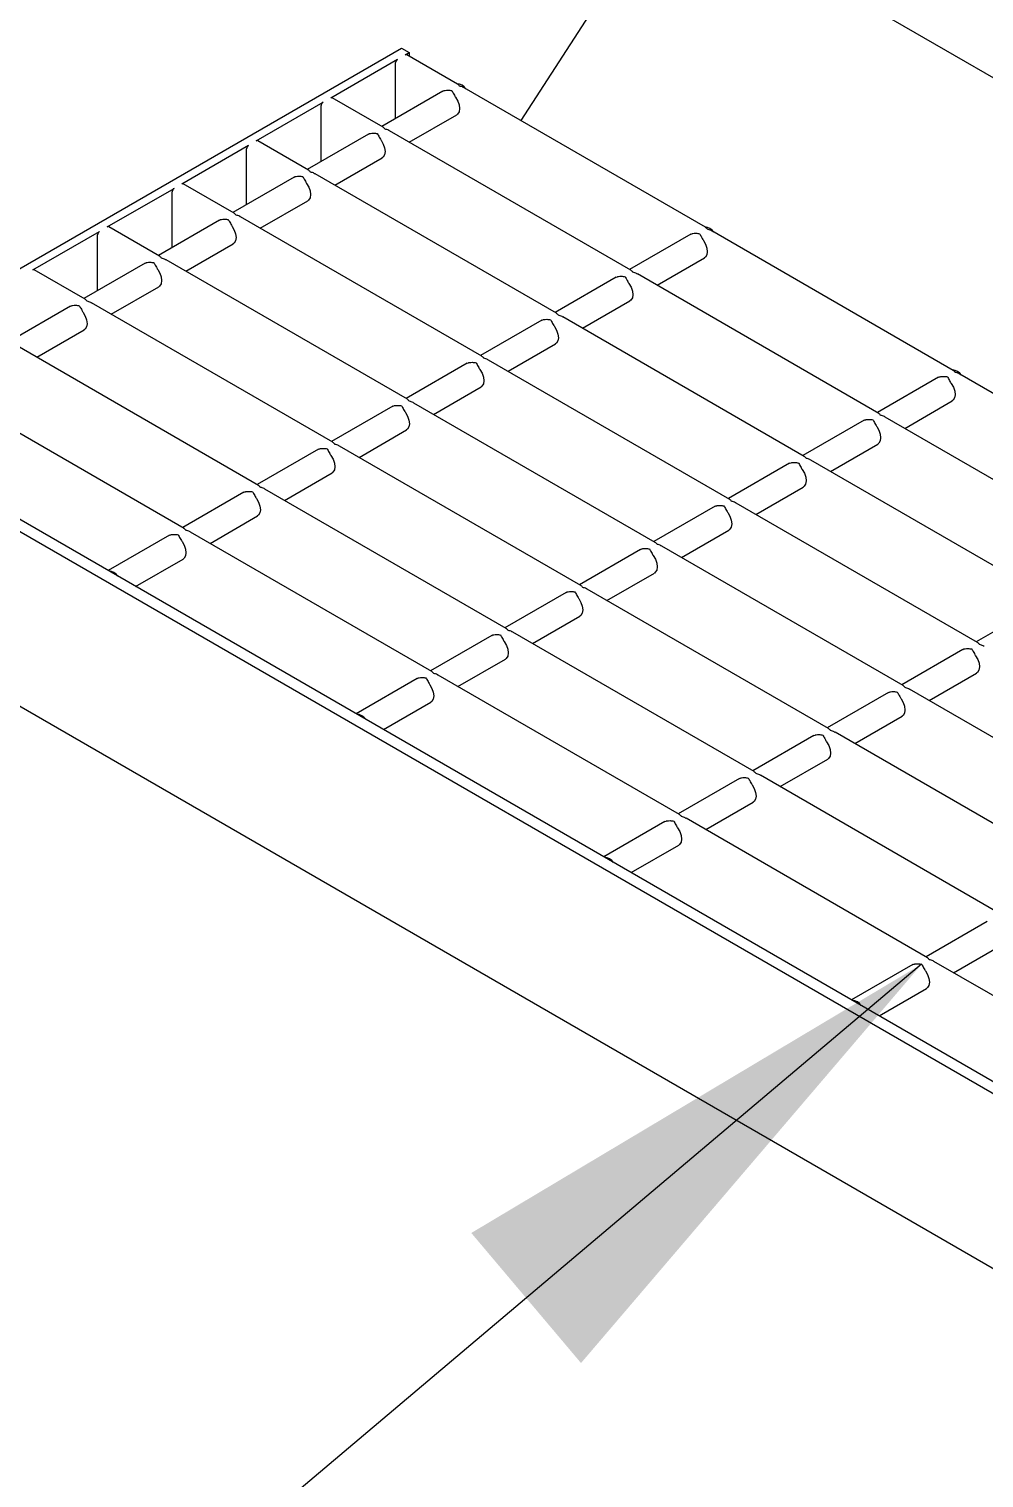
# Model space of a CAD drawing. Header units: millimetres. Extents: x 1293 to 41893, y 1011 to 26911.
# Drawn here: x 4982.8 to 5167.4, y 18462.7 to 18742.6 of the extents above; entities that cross this region are included whole.
import ezdxf

# ---------------------------------------------------------------- set-up
doc = ezdxf.new("R2010")
doc.units = ezdxf.units.MM
doc.header["$LTSCALE"] = 50
doc.layers.add('CAPA_1', color=7, linetype='Continuous')
doc.dimstyles.new('SLDDIMSTYLE3', dxfattribs={"dimtxt": 0.18, "dimasz": 100, "dimexe": 0, "dimexo": 0.0625, "dimgap": 0, "dimtad": 0, "dimtih": 1, "dimtoh": 1, "dimdec": 0, "dimrnd": 1e-09, "dimzin": 0, "dimdsep": 46, "dimtxsty": 'Standard', "dimsah": 1, "dimcen": 0.09, "dimadec": 0, "dimazin": 0, "dimtfac": 100, "dimtdec": 0, "dimtofl": 0, "dimtmove": 0, "dimatfit": 3, "dimfxl": 1, "dimfrac": 2, "dimtolj": 1, "dimtzin": 0, "dimarcsym": 0})

msp = doc.modelspace()

# ---------------------------------------------------------------- linework, layer by layer
at = {"color": 7, "linetype": 'Continuous', "lineweight": 25}
for p, q in [((5272.2054023, 18673.6667875), (5032.533466, 18812.0264512)), ((5106.554454, 18769.2950444), (5077.8507035, 18724.9118992)), ((4922.6993556, 18662.6623379), (5054.783956, 18738.9131547)), ((5041.1379737, 18729.3047116), (5054.0379584, 18736.7517142)), ((5054.783956, 18738.9131547), (5056.2830224, 18738.0477621)), ((5055.5346677, 18737.6157461), (5056.2830224, 18738.0477621)), ((5065.6471487, 18731.9568615), (5055.7992296, 18737.6419441)), ((5056.2830224, 18738.0477621), (5056.2830224, 18737.3626565)), ((5053.663781, 18725.3338909), (5053.663781, 18736.1036201)), ((5113.541848, 18704.3078401), (5066.8956692, 18731.2361059)), ((5026.7412796, 18720.993677), (5039.6412643, 18728.4406796)), ((5051.2504546, 18723.6458269), (5041.4025355, 18729.3309096)), ((5062.8179374, 18730.6184729), (5050.9950531, 18723.793267)), ((5062.8179374, 18730.6184729), (5063.0182145, 18730.7034206)), ((5039.267087, 18717.0228563), (5039.267087, 18727.7925855)), ((5056.2871498, 18720.7382046), (5065.4635557, 18726.035631)), ((5099.1451539, 18695.9968055), (5052.4989751, 18722.9250713)), ((5012.3445855, 18712.6826424), (5025.2445702, 18720.1296451)), ((5036.8537605, 18715.3347923), (5027.0058414, 18721.019875)), ((5048.4212433, 18722.3074383), (5036.598359, 18715.4822325)), ((5048.4212433, 18722.3074383), (5048.6215204, 18722.392386)), ((5024.8703929, 18708.7118217), (5024.8703929, 18719.4815509)), ((5041.8904557, 18712.42717), (5051.0668616, 18717.7245964)), ((5084.7484599, 18687.6857709), (5038.1022811, 18714.6140367)), ((4997.9478915, 18704.3716078), (5010.8478762, 18711.8186105)), ((5022.4570665, 18707.0237577), (5012.6091474, 18712.7088404)), ((5034.0245492, 18713.9964037), (5022.2016649, 18707.1711979)), ((5034.0245492, 18713.9964037), (5034.2248264, 18714.0813514)), ((5010.4736988, 18700.4007872), (5010.4736988, 18711.1705163)), ((5027.4937617, 18704.1161355), (5036.6701675, 18709.4135618)), ((5070.3517658, 18679.3747363), (5023.705587, 18706.3030022)), ((4983.5511974, 18696.0605732), (4996.4511821, 18703.5075759)), ((5008.0603724, 18698.7127231), (4998.2124533, 18704.3978058)), ((5019.6278552, 18705.6853691), (5007.8049709, 18698.8601633)), ((5019.6278552, 18705.6853691), (5019.8281323, 18705.7703168)), ((5110.7126367, 18702.9694515), (5110.9129138, 18703.0543992)), ((5161.4365473, 18676.6588187), (5114.7903685, 18703.5870845)), ((4996.0770048, 18692.0897526), (4996.0770048, 18702.8594817)), ((5013.0970676, 18695.8051009), (5022.2734735, 18701.1025272)), ((5110.7126367, 18702.9694515), (5098.8897524, 18696.1442457)), ((5005.2311611, 18697.3743345), (5005.4314382, 18697.4592823)), ((5055.9550717, 18671.0637018), (5009.3088929, 18697.9919676)), ((5104.1818491, 18693.0891832), (5113.358255, 18698.3866096)), ((4993.6636783, 18690.4016886), (4983.8157592, 18696.0867713)), ((5005.2311611, 18697.3743345), (4993.4082768, 18690.5491287)), ((5096.3159426, 18694.6584169), (5084.4930583, 18687.8332111)), ((5096.3159426, 18694.6584169), (5096.5162197, 18694.7433646)), ((5147.0398532, 18668.3477841), (5100.3936744, 18695.2760499)), ((4998.7003736, 18687.4940663), (5007.8767794, 18692.7914927)), ((4990.834467, 18689.0633), (4979.0115827, 18682.2380942)), ((4990.834467, 18689.0633), (4991.0347442, 18689.1482477)), ((5041.5583777, 18662.7526672), (4994.9121989, 18689.680933)), ((5089.7851551, 18684.7781487), (5098.9615609, 18690.075575)), ((5081.9192485, 18686.3473823), (5070.0963643, 18679.5221765)), ((5081.9192485, 18686.3473823), (5082.1195257, 18686.43233)), ((5132.6431592, 18660.0367495), (5085.9969804, 18686.9650154)), ((4984.3036795, 18679.1830317), (4993.4800853, 18684.4804581)), ((5027.1616836, 18654.4416326), (4980.5155048, 18681.3698984)), ((5075.388461, 18676.4671141), (5084.5648668, 18681.7645404)), ((5067.5225545, 18678.0363477), (5055.6996702, 18671.2111419)), ((5067.5225545, 18678.0363477), (5067.7228316, 18678.1212954)), ((5118.2464651, 18651.7257149), (5071.6002863, 18678.6539808)), ((5158.607336, 18675.3204301), (5146.7844517, 18668.4952243)), ((5158.607336, 18675.3204301), (5158.8076131, 18675.4053778)), ((5209.3312466, 18649.0097973), (5162.6850678, 18675.9380631)), ((5012.7649895, 18646.130598), (4966.1188107, 18673.0588638)), ((5060.9917669, 18668.1560795), (5070.1681728, 18673.4535058)), ((5289.680113, 18467.3098247), (4938.4902285, 18670.0474296)), ((5290.7815802, 18469.0129673), (4940.625677, 18671.1536675)), ((5053.1258604, 18669.7253132), (5041.3029761, 18662.9001073)), ((5053.1258604, 18669.7253132), (5053.3261375, 18669.8102609)), ((5103.849771, 18643.4146804), (5057.2035923, 18670.3429462)), ((5152.0765484, 18665.4401618), (5161.2529543, 18670.7375882)), ((5144.2106419, 18667.0093955), (5132.3877576, 18660.1841897)), ((5144.2106419, 18667.0093955), (5144.4109191, 18667.0943432)), ((5194.9345525, 18640.6987627), (5148.2883738, 18667.6270285)), ((5046.5950729, 18659.8450449), (5055.7714787, 18665.1424713)), ((5038.7291663, 18661.4142786), (5026.9062821, 18654.5890728)), ((5038.7291663, 18661.4142786), (5038.9294435, 18661.4992263)), ((5089.453077, 18635.1036458), (5042.8068982, 18662.0319116)), ((5137.6798544, 18657.1291273), (5146.8562602, 18662.4265536)), ((5129.8139478, 18658.6983609), (5117.9910636, 18651.8731551)), ((5129.8139478, 18658.6983609), (5130.014225, 18658.7833086)), ((5180.5378585, 18632.3877281), (5133.8916797, 18659.315994)), ((5032.1983788, 18651.5340103), (5041.3747847, 18656.8314367)), ((5024.3324723, 18653.103244), (5012.509588, 18646.2780382)), ((5024.3324723, 18653.103244), (5024.5327494, 18653.1881917)), ((5075.0563829, 18626.7926112), (5028.4102041, 18653.720877)), ((5123.2831603, 18648.8180927), (5132.4595662, 18654.115519)), ((5115.4172538, 18650.3873264), (5103.5943695, 18643.5621205)), ((5115.4172538, 18650.3873264), (5115.6175309, 18650.4722741)), ((5166.1411644, 18624.0766936), (5119.4949856, 18651.0049594)), ((5017.8016847, 18643.2229758), (5026.9780906, 18648.5204021)), ((5273.7706089, 18442.7097701), (4924.198422, 18644.5134981)), ((5009.9357782, 18644.7922094), (4998.1128939, 18637.9670036)), ((5009.9357782, 18644.7922094), (5010.1360554, 18644.8771571)), ((5060.6596888, 18618.4815766), (5014.0135101, 18645.4098425)), ((5108.8864662, 18640.5070581), (5118.0628721, 18645.8044845)), ((5101.0205597, 18642.0762918), (5089.1976754, 18635.251086)), ((5101.0205597, 18642.0762918), (5101.2208369, 18642.1612395)), ((5151.7444703, 18615.765659), (5105.0982916, 18642.6939248)), ((5003.4049907, 18634.9119412), (5012.5813965, 18640.2093675)), ((5094.4897722, 18632.1960235), (5103.666178, 18637.4934499)), ((5086.6238657, 18633.7652572), (5074.8009814, 18626.9400514)), ((5086.6238657, 18633.7652572), (5086.8241428, 18633.8502049)), ((5137.3477763, 18607.4546244), (5090.7015975, 18634.3828902)), ((5177.7086472, 18631.0493395), (5165.8857629, 18624.2241337)), ((5080.0930781, 18623.884989), (5089.269484, 18629.1824153)), ((5072.2271716, 18625.4542226), (5060.4042873, 18618.6290168)), ((5072.2271716, 18625.4542226), (5072.4274487, 18625.5391703)), ((5122.9510822, 18599.1435898), (5076.3049034, 18626.0718556)), ((5163.3119531, 18622.738305), (5151.4890688, 18615.9130991)), ((5163.3119531, 18622.738305), (5163.5122302, 18622.8232527)), ((5065.696384, 18615.5739544), (5074.8727899, 18620.8713807)), ((5057.8304775, 18617.143188), (5046.0075932, 18610.3179822)), ((5057.8304775, 18617.143188), (5058.0307547, 18617.2281357)), ((5108.5543882, 18590.8325552), (5061.9082094, 18617.7608211)), ((5156.7811656, 18612.8580367), (5165.9575714, 18618.1554631)), ((5148.915259, 18614.4272704), (5137.0923747, 18607.6020646)), ((5148.915259, 18614.4272704), (5149.1155362, 18614.5122181)), ((5199.6391697, 18588.1166376), (5152.9929909, 18615.0449034)), ((5051.29969, 18607.2629198), (5060.4760958, 18612.5603461)), ((5142.3844715, 18604.5470021), (5151.5608773, 18609.8444285)), ((5134.518565, 18606.1162358), (5122.6956807, 18599.29103)), ((5134.518565, 18606.1162358), (5134.7188421, 18606.2011835)), ((5185.2424756, 18579.805603), (5138.5962968, 18606.7338688)), ((5127.9877774, 18596.2359676), (5137.1641833, 18601.5333939)), ((5120.1218709, 18597.8052012), (5108.2989866, 18590.9799954)), ((5120.1218709, 18597.8052012), (5120.322148, 18597.8901489)), ((5170.8457815, 18571.4945684), (5124.1996027, 18598.4228343)), ((5113.5910834, 18587.924933), (5122.7674892, 18593.2223593)), ((5105.7251768, 18589.4941667), (5093.9022926, 18582.6689608)), ((5105.7251768, 18589.4941667), (5105.925454, 18589.5791144)), ((5156.4490875, 18563.1835339), (5109.8029087, 18590.1117997)), ((5099.1943893, 18579.6138984), (5108.3707951, 18584.9113248)), ((5168.0165702, 18570.1561798), (5156.1936859, 18563.330974)), ((5161.4857827, 18560.2759116), (5170.6621885, 18565.5733379)), ((5153.6198761, 18561.8451453), (5141.7969919, 18555.0199394)), ((5153.6198761, 18561.8451453), (5153.8201533, 18561.930093)), ((5204.3437868, 18535.5345125), (5157.697608, 18562.4627783)), ((5147.0890886, 18551.964877), (5156.2654945, 18557.2623034))]:
    msp.add_line(p, q, dxfattribs=at)
at = {"color": 7, "linetype": 'Continuous', "lineweight": 25, "flags": 128}
for points in [[(5065.2632785, 18729.4073727), (5065.6688006, 18728.6914637), (5065.9265332, 18727.9403097), (5066.011549, 18727.2265604), (5065.9156255, 18726.6192479), (5065.6480402, 18726.1771098), (5065.4635557, 18726.035631)], [(5050.8665845, 18721.0963381), (5051.2721066, 18720.3804291), (5051.5298391, 18719.6292751), (5051.6148549, 18718.9155258), (5051.5189314, 18718.3082133), (5051.2513461, 18717.8660753), (5051.0668616, 18717.7245964)], [(5036.4698904, 18712.7853035), (5036.8754125, 18712.0693945), (5037.1331451, 18711.3182405), (5037.2181608, 18710.6044912), (5037.1222373, 18709.9971787), (5036.854652, 18709.5550407), (5036.6701675, 18709.4135618)], [(5022.0731963, 18704.474269), (5022.4787184, 18703.7583599), (5022.736451, 18703.0072059), (5022.8214668, 18702.2934566), (5022.7255433, 18701.6861441), (5022.457958, 18701.2440061), (5022.2734735, 18701.1025272)], [(5113.1579778, 18701.7583513), (5113.5634999, 18701.0424423), (5113.8212325, 18700.2912883), (5113.9062483, 18699.577539), (5113.8103248, 18698.9702265), (5113.5427395, 18698.5280885), (5113.358255, 18698.3866096)], [(5007.6765023, 18696.1632344), (5008.0820244, 18695.4473254), (5008.3397569, 18694.6961713), (5008.4247727, 18693.9824221), (5008.3288492, 18693.3751096), (5008.0612639, 18692.9329715), (5007.8767794, 18692.7914927)], [(5098.7612838, 18693.4473167), (5099.1668059, 18692.7314077), (5099.4245384, 18691.9802537), (5099.5095542, 18691.2665044), (5099.4136307, 18690.6591919), (5099.1460454, 18690.2170539), (5098.9615609, 18690.075575)], [(4993.2798082, 18687.8521998), (4993.6853303, 18687.1362908), (4993.9430629, 18686.3851368), (4994.0280786, 18685.6713875), (4993.9321551, 18685.064075), (4993.6645698, 18684.621937), (4993.4800853, 18684.4804581)], [(5084.3645897, 18685.1362821), (5084.7701118, 18684.4203731), (5085.0278444, 18683.6692191), (5085.1128602, 18682.9554698), (5085.0169366, 18682.3481573), (5084.7493513, 18681.9060193), (5084.5648668, 18681.7645404)], [(5069.9678956, 18676.8252476), (5070.3734177, 18676.1093385), (5070.6311503, 18675.3581845), (5070.7161661, 18674.6444353), (5070.6202426, 18674.0371227), (5070.3526573, 18673.5949847), (5070.1681728, 18673.4535058)], [(5161.0526771, 18674.1093299), (5161.4581992, 18673.3934209), (5161.7159318, 18672.6422669), (5161.8009476, 18671.9285176), (5161.7050241, 18671.3212051), (5161.4374388, 18670.8790671), (5161.2529543, 18670.7375882)], [(5055.5712016, 18668.514213), (5055.9767237, 18667.798304), (5056.2344562, 18667.04715), (5056.319472, 18666.3334007), (5056.2235485, 18665.7260882), (5055.9559632, 18665.2839501), (5055.7714787, 18665.1424713)], [(5146.6559831, 18665.7982953), (5147.0615052, 18665.0823863), (5147.3192377, 18664.3312323), (5147.4042535, 18663.617483), (5147.30833, 18663.0101705), (5147.0407447, 18662.5680325), (5146.8562602, 18662.4265536)], [(5041.1745075, 18660.2031784), (5041.5800296, 18659.4872694), (5041.8377622, 18658.7361154), (5041.922778, 18658.0223661), (5041.8268545, 18657.4150536), (5041.5592691, 18656.9729156), (5041.3747847, 18656.8314367)], [(5132.259289, 18657.4872608), (5132.6648111, 18656.7713517), (5132.9225437, 18656.0201977), (5133.0075595, 18655.3064484), (5132.911636, 18654.6991359), (5132.6440506, 18654.2569979), (5132.4595662, 18654.115519)], [(5026.7778134, 18651.8921438), (5027.1833355, 18651.1762348), (5027.4410681, 18650.4250808), (5027.5260839, 18649.7113315), (5027.4301604, 18649.104019), (5027.1625751, 18648.661881), (5026.9780906, 18648.5204021)], [(5117.862595, 18649.1762262), (5118.2681171, 18648.4603172), (5118.5258496, 18647.7091631), (5118.6108654, 18646.9954139), (5118.5149419, 18646.3881014), (5118.2473566, 18645.9459633), (5118.0628721, 18645.8044845)], [(5012.3811194, 18643.5811093), (5012.7866415, 18642.8652002), (5013.044374, 18642.1140462), (5013.1293898, 18641.4002969), (5013.0334663, 18640.7929844), (5012.765881, 18640.3508464), (5012.5813965, 18640.2093675)], [(5103.4659009, 18640.8651916), (5103.871423, 18640.1492826), (5104.1291556, 18639.3981286), (5104.2141713, 18638.6843793), (5104.1182478, 18638.0770668), (5103.8506625, 18637.6349288), (5103.666178, 18637.4934499)], [(5089.0692068, 18632.554157), (5089.4747289, 18631.838248), (5089.7324615, 18631.087094), (5089.8174773, 18630.3733447), (5089.7215538, 18629.7660322), (5089.4539685, 18629.3238942), (5089.269484, 18629.1824153)], [(5074.6725128, 18624.2431224), (5075.0780349, 18623.5272134), (5075.3357674, 18622.7760594), (5075.4207832, 18622.0623101), (5075.3248597, 18621.4549976), (5075.0572744, 18621.0128596), (5074.8727899, 18620.8713807)], [(5165.7572943, 18621.5272048), (5166.1628164, 18620.8112958), (5166.4205489, 18620.0601418), (5166.5055647, 18619.3463925), (5166.4096412, 18618.73908), (5166.1420559, 18618.2969419), (5165.9575714, 18618.1554631)], [(5060.2758187, 18615.9320879), (5060.6813408, 18615.2161788), (5060.9390734, 18614.4650248), (5061.0240891, 18613.7512756), (5060.9281656, 18613.143963), (5060.6605803, 18612.701825), (5060.4760958, 18612.5603461)], [(5151.3606002, 18613.2161702), (5151.7661223, 18612.5002612), (5152.0238549, 18611.7491072), (5152.1088706, 18611.0353579), (5152.0129471, 18610.4280454), (5151.7453618, 18609.9859074), (5151.5608773, 18609.8444285)], [(5136.9639061, 18604.9051356), (5137.3694282, 18604.1892266), (5137.6271608, 18603.4380726), (5137.7121766, 18602.7243233), (5137.6162531, 18602.1170108), (5137.3486678, 18601.6748728), (5137.1641833, 18601.5333939)], [(5122.5672121, 18596.5941011), (5122.9727342, 18595.878192), (5123.2304667, 18595.127038), (5123.3154825, 18594.4132887), (5123.219559, 18593.8059762), (5122.9519737, 18593.3638382), (5122.7674892, 18593.2223593)], [(5108.170518, 18588.2830665), (5108.5760401, 18587.5671575), (5108.8337727, 18586.8160034), (5108.9187885, 18586.1022542), (5108.8228649, 18585.4949417), (5108.5552796, 18585.0528036), (5108.3707951, 18584.9113248)], [(5156.0652173, 18560.6340451), (5156.4707394, 18559.9181361), (5156.728472, 18559.1669821), (5156.8134878, 18558.4532328), (5156.7175643, 18557.8459203), (5156.4499789, 18557.4037822), (5156.2654945, 18557.2623034)]]:
    msp.add_lwpolyline(points, dxfattribs=at)
at = {"color": 7, "linetype": 'Continuous', "lineweight": 25}
for centre, radius, start, end in [((5054.4761662, 18736.066652), 0.8132259, 122.60547834, 177.394521514), ((5055.6896713, 18737.3993798), 0.2661588, 65.692880954, 125.617577474), ((5065.2849132, 18729.6234243), 2.4244652, 35.264662608, 84.740713925), ((5040.0794722, 18727.7556174), 0.8132259, 122.60547834, 177.394521514), ((5041.2929772, 18729.0883452), 0.2661588, 65.692880954, 125.617577475), ((5025.6827781, 18719.4445829), 0.8132259, 122.60547834, 177.394521515), ((5026.8962831, 18720.7773106), 0.2661588, 65.692880953, 125.617577475), ((5011.286084, 18711.1335483), 0.8132259, 122.60547834, 177.394521515), ((5012.4995891, 18712.466276), 0.2661588, 65.692880953, 125.617577476), ((4996.88939, 18702.8225137), 0.8132259, 122.60547834, 177.394521514), ((4998.102895, 18704.1552415), 0.2661588, 65.692880952, 125.617577476), ((5113.1796125, 18701.9744029), 2.4244652, 35.264662608, 84.740713925), ((4983.7062009, 18695.8442069), 0.2661588, 65.692880954, 125.617577474), ((5161.0743118, 18674.3253815), 2.4244652, 35.264662608, 84.740713925), ((4998.00606, 18635.4861263), 2.4244652, 35.264662608, 84.740713925), ((5045.9007593, 18607.8371049), 2.4244652, 35.264662608, 84.740713925), ((5093.7954586, 18580.1880835), 2.4244652, 35.264662608, 84.740713925), ((5141.6901579, 18552.5390621), 2.4244652, 35.264662608, 84.740713925)]:
    msp.add_arc(centre, radius, start, end, dxfattribs=at)
for points, knots in [([(5066.0116332, 18731.5675227), (5066.0106344, 18731.5690315), (5065.8944011, 18731.7446054), (5065.7683902, 18731.8454272), (5065.6434622, 18731.9453826)], [0, 0, 0, 0, 0.0085933525, 1, 1, 1, 1]), ([(5066.8840382, 18731.2193618), (5066.833022, 18731.2555043), (5066.5738063, 18731.4391463), (5066.2565079, 18731.5132545), (5066.0142483, 18731.5669432), (5066.0116332, 18731.5675227)], [0, 0, 0, 0, 0.1951000564, 0.9913114514, 1, 1, 1, 1]), ([(5063.0182145, 18730.7034206), (5063.0826296, 18730.7195786), (5063.2938799, 18730.7725693), (5063.8099737, 18730.8095931), (5064.2699989, 18730.7573081), (5064.5123082, 18730.7040655), (5064.5149238, 18730.7034908)], [0, 0, 0, 0, 0.1723614537, 0.5652622383, 0.9953071929, 1, 1, 1, 1]), ([(5064.5149238, 18730.7034908), (5064.5159229, 18730.7019789), (5064.64098, 18730.5127222), (5064.8271223, 18730.1608067), (5065.0861337, 18729.677015), (5065.2194034, 18729.4741576), (5065.2632785, 18729.4073727)], [0, 0, 0, 0, 0.00469712726, 0.58797300721, 0.8643521995, 1, 1, 1, 1]), ([(5051.6149391, 18723.2564881), (5051.6139403, 18723.2579969), (5051.497707, 18723.4335708), (5051.3716961, 18723.5343926), (5051.2467681, 18723.634348)], [0, 0, 0, 0, 0.0085933525, 1, 1, 1, 1]), ([(5052.4873442, 18722.9083272), (5052.4363279, 18722.9444698), (5052.1771123, 18723.1281117), (5051.8598139, 18723.2022199), (5051.6175542, 18723.2559086), (5051.6149391, 18723.2564881)], [0, 0, 0, 0, 0.1951000564, 0.9913114514, 1, 1, 1, 1]), ([(5048.6215204, 18722.392386), (5048.6859355, 18722.4085441), (5048.8971858, 18722.4615347), (5049.4132796, 18722.4985585), (5049.8733049, 18722.4462735), (5050.1156142, 18722.3930309), (5050.1182298, 18722.3924562)], [0, 0, 0, 0, 0.1723614537, 0.5652622383, 0.9953071929, 1, 1, 1, 1]), ([(5050.1182298, 18722.3924562), (5050.1192288, 18722.3909443), (5050.244286, 18722.2016876), (5050.4304283, 18721.8497722), (5050.6894396, 18721.3659804), (5050.8227093, 18721.163123), (5050.8665845, 18721.0963381)], [0, 0, 0, 0, 0.0046971273, 0.5879730072, 0.8643521995, 1, 1, 1, 1]), ([(5034.2248264, 18714.0813514), (5034.2892414, 18714.0975095), (5034.5004917, 18714.1505001), (5035.0165855, 18714.1875239), (5035.4766108, 18714.1352389), (5035.7189201, 18714.0819964), (5035.7215357, 18714.0814216)], [0, 0, 0, 0, 0.1723614537, 0.5652622383, 0.9953071929, 1, 1, 1, 1]), ([(5037.2182451, 18714.9454536), (5037.2172462, 18714.9469623), (5037.1010129, 18715.1225363), (5036.9750021, 18715.223358), (5036.8500741, 18715.3233134)], [0, 0, 0, 0, 0.0085933525, 1, 1, 1, 1]), ([(5038.0906501, 18714.5972926), (5038.0396339, 18714.6334352), (5037.7804182, 18714.8170772), (5037.4631198, 18714.8911853), (5037.2208602, 18714.944874), (5037.2182451, 18714.9454536)], [0, 0, 0, 0, 0.1951000564, 0.9913114514, 1, 1, 1, 1]), ([(5035.7215357, 18714.0814216), (5035.7225348, 18714.0799097), (5035.8475919, 18713.890653), (5036.0337342, 18713.5387376), (5036.2927455, 18713.0549459), (5036.4260152, 18712.8520884), (5036.4698904, 18712.7853035)], [0, 0, 0, 0, 0.0046971273, 0.5879730072, 0.8643521995, 1, 1, 1, 1]), ([(5019.8281323, 18705.7703168), (5019.8925474, 18705.7864749), (5020.1037977, 18705.8394655), (5020.6198915, 18705.8764894), (5021.0799167, 18705.8242043), (5021.322226, 18705.7709618), (5021.3248417, 18705.7703871)], [0, 0, 0, 0, 0.1723614537, 0.5652622383, 0.9953071929, 1, 1, 1, 1]), ([(5022.821551, 18706.634419), (5022.8205522, 18706.6359277), (5022.7043189, 18706.8115017), (5022.578308, 18706.9123234), (5022.45338, 18707.0122788)], [0, 0, 0, 0, 0.0085933525, 1, 1, 1, 1]), ([(5023.693956, 18706.286258), (5023.6429398, 18706.3224006), (5023.3837241, 18706.5060426), (5023.0664257, 18706.5801508), (5022.8241661, 18706.6338394), (5022.821551, 18706.634419)], [0, 0, 0, 0, 0.1951000564, 0.9913114514, 1, 1, 1, 1]), ([(5021.3248417, 18705.7703871), (5021.3258407, 18705.7688751), (5021.4508978, 18705.5796185), (5021.6370402, 18705.227703), (5021.8960515, 18704.7439113), (5022.0293212, 18704.5410538), (5022.0731963, 18704.474269)], [0, 0, 0, 0, 0.0046971273, 0.5879730072, 0.8643521995, 1, 1, 1, 1]), ([(5110.9129138, 18703.0543992), (5110.9773289, 18703.0705572), (5111.1885792, 18703.1235479), (5111.704673, 18703.1605717), (5112.1646982, 18703.1082867), (5112.4070075, 18703.0550441), (5112.4096232, 18703.0544694)], [0, 0, 0, 0, 0.1723614537, 0.5652622384, 0.9953071929, 1, 1, 1, 1]), ([(5112.4096232, 18703.0544694), (5112.4106222, 18703.0529575), (5112.5356793, 18702.8637008), (5112.7218217, 18702.5117853), (5112.980833, 18702.0279936), (5113.1141027, 18701.8251362), (5113.1579778, 18701.7583513)], [0, 0, 0, 0, 0.0046971273, 0.5879730073, 0.8643521995, 1, 1, 1, 1]), ([(5113.9063325, 18703.9185013), (5113.9053337, 18703.9200101), (5113.7891004, 18704.095584), (5113.6630895, 18704.1964058), (5113.5381615, 18704.2963612)], [0, 0, 0, 0, 0.0085933525, 1, 1, 1, 1]), ([(5114.7787375, 18703.5703404), (5114.7277213, 18703.606483), (5114.4685056, 18703.7901249), (5114.1512072, 18703.8642331), (5113.9089476, 18703.9179218), (5113.9063325, 18703.9185013)], [0, 0, 0, 0, 0.19510005647, 0.99131145138, 1, 1, 1, 1]), ([(5005.4314382, 18697.4592823), (5005.4958533, 18697.4754403), (5005.7071036, 18697.528431), (5006.2231974, 18697.5654548), (5006.6832227, 18697.5131698), (5006.925532, 18697.4599272), (5006.9281476, 18697.4593525)], [0, 0, 0, 0, 0.1723614537, 0.5652622383, 0.9953071929, 1, 1, 1, 1]), ([(5006.9281476, 18697.4593525), (5006.9291466, 18697.4578406), (5007.0542038, 18697.2685839), (5007.2403461, 18696.9166684), (5007.4993574, 18696.4328767), (5007.6326271, 18696.2300192), (5007.6765023, 18696.1632344)], [0, 0, 0, 0, 0.0046971273, 0.5879730072, 0.8643521995, 1, 1, 1, 1]), ([(5008.4248569, 18698.3233844), (5008.4238581, 18698.3248932), (5008.3076248, 18698.5004671), (5008.1816139, 18698.6012889), (5008.0566859, 18698.7012442)], [0, 0, 0, 0, 0.0085933525, 1, 1, 1, 1]), ([(5009.297262, 18697.9752234), (5009.2462457, 18698.011366), (5008.9870301, 18698.195008), (5008.6697317, 18698.2691162), (5008.427472, 18698.3228048), (5008.4248569, 18698.3233844)], [0, 0, 0, 0, 0.1951000564, 0.9913114514, 1, 1, 1, 1]), ([(5096.5162197, 18694.7433646), (5096.5806348, 18694.7595227), (5096.7918851, 18694.8125133), (5097.3079789, 18694.8495371), (5097.7680042, 18694.7972521), (5098.0103135, 18694.7440096), (5098.0129291, 18694.7434348)], [0, 0, 0, 0, 0.1723614537, 0.5652622384, 0.9953071929, 1, 1, 1, 1]), ([(5098.0129291, 18694.7434348), (5098.0139281, 18694.7419229), (5098.1389853, 18694.5526662), (5098.3251276, 18694.2007508), (5098.5841389, 18693.7169591), (5098.7174086, 18693.5141016), (5098.7612838, 18693.4473167)], [0, 0, 0, 0, 0.0046971273, 0.5879730073, 0.8643521995, 1, 1, 1, 1]), ([(5099.5096384, 18695.6074667), (5099.5086396, 18695.6089755), (5099.3924063, 18695.7845495), (5099.2663954, 18695.8853712), (5099.1414674, 18695.9853266)], [0, 0, 0, 0, 0.0085933525, 1, 1, 1, 1]), ([(5100.3820435, 18695.2593058), (5100.3310272, 18695.2954484), (5100.0718116, 18695.4790904), (5099.7545132, 18695.5531985), (5099.5122535, 18695.6068872), (5099.5096384, 18695.6074667)], [0, 0, 0, 0, 0.1951000565, 0.9913114514, 1, 1, 1, 1]), ([(4991.0347442, 18689.1482477), (4991.0991592, 18689.1644057), (4991.3104095, 18689.2173964), (4991.8265033, 18689.2544202), (4992.2865286, 18689.2021352), (4992.5288379, 18689.1488926), (4992.5314535, 18689.1483179)], [0, 0, 0, 0, 0.1723614537, 0.5652622383, 0.9953071929, 1, 1, 1, 1]), ([(4992.5314535, 18689.1483179), (4992.5324526, 18689.146806), (4992.6575097, 18688.9575493), (4992.843652, 18688.6056338), (4993.1026633, 18688.1218421), (4993.2359331, 18687.9189847), (4993.2798082, 18687.8521998)], [0, 0, 0, 0, 0.0046971273, 0.5879730072, 0.8643521995, 1, 1, 1, 1]), ([(4994.0281629, 18690.0123498), (4994.027164, 18690.0138586), (4993.9109307, 18690.1894325), (4993.7849199, 18690.2902543), (4993.6599919, 18690.3902097)], [0, 0, 0, 0, 0.0085933525, 1, 1, 1, 1]), ([(4994.9005679, 18689.6641889), (4994.8495517, 18689.7003315), (4994.590336, 18689.8839734), (4994.2730376, 18689.9580816), (4994.030778, 18690.0117703), (4994.0281629, 18690.0123498)], [0, 0, 0, 0, 0.1951000564, 0.9913114514, 1, 1, 1, 1]), ([(5082.1195257, 18686.43233), (5082.1839408, 18686.4484881), (5082.3951911, 18686.5014787), (5082.9112848, 18686.5385026), (5083.3713101, 18686.4862175), (5083.6136194, 18686.432975), (5083.616235, 18686.4324002)], [0, 0, 0, 0, 0.1723614537, 0.5652622384, 0.9953071929, 1, 1, 1, 1]), ([(5083.616235, 18686.4324002), (5083.6172341, 18686.4308883), (5083.7422912, 18686.2416317), (5083.9284335, 18685.8897162), (5084.1874448, 18685.4059245), (5084.3207146, 18685.203067), (5084.3645897, 18685.1362821)], [0, 0, 0, 0, 0.0046971273, 0.5879730073, 0.8643521995, 1, 1, 1, 1]), ([(5085.1129444, 18687.2964322), (5085.1119455, 18687.2979409), (5084.9957122, 18687.4735149), (5084.8697014, 18687.5743366), (5084.7447734, 18687.674292)], [0, 0, 0, 0, 0.0085933525, 1, 1, 1, 1]), ([(5085.9853494, 18686.9482712), (5085.9343332, 18686.9844138), (5085.6751175, 18687.1680558), (5085.3578191, 18687.2421639), (5085.1155595, 18687.2958526), (5085.1129444, 18687.2964322)], [0, 0, 0, 0, 0.1951000565, 0.9913114514, 1, 1, 1, 1]), ([(5067.7228316, 18678.1212954), (5067.7872467, 18678.1374535), (5067.998497, 18678.1904442), (5068.5145908, 18678.227468), (5068.974616, 18678.175183), (5069.2169253, 18678.1219404), (5069.219541, 18678.1213657)], [0, 0, 0, 0, 0.1723614537, 0.5652622384, 0.9953071929, 1, 1, 1, 1]), ([(5069.219541, 18678.1213657), (5069.22054, 18678.1198538), (5069.3455971, 18677.9305971), (5069.5317395, 18677.5786816), (5069.7907508, 18677.0948899), (5069.9240205, 18676.8920324), (5069.9678956, 18676.8252476)], [0, 0, 0, 0, 0.0046971273, 0.5879730073, 0.8643521995, 1, 1, 1, 1]), ([(5070.7162503, 18678.9853976), (5070.7152515, 18678.9869064), (5070.5990182, 18679.1624803), (5070.4730073, 18679.2633021), (5070.3480793, 18679.3632574)], [0, 0, 0, 0, 0.0085933525, 1, 1, 1, 1]), ([(5071.5886554, 18678.6372366), (5071.5376391, 18678.6733792), (5071.2784234, 18678.8570212), (5070.961125, 18678.9311294), (5070.7188654, 18678.984818), (5070.7162503, 18678.9853976)], [0, 0, 0, 0, 0.19510005647, 0.99131145138, 1, 1, 1, 1]), ([(5158.8076131, 18675.4053778), (5158.8720282, 18675.4215359), (5159.0832785, 18675.4745265), (5159.5993723, 18675.5115503), (5160.0593975, 18675.4592653), (5160.3017068, 18675.4060227), (5160.3043225, 18675.405448)], [0, 0, 0, 0, 0.1723614537, 0.5652622384, 0.9953071929, 1, 1, 1, 1]), ([(5160.3043225, 18675.405448), (5160.3053215, 18675.4039361), (5160.4303786, 18675.2146794), (5160.616521, 18674.862764), (5160.8755323, 18674.3789722), (5161.008802, 18674.1761148), (5161.0526771, 18674.1093299)], [0, 0, 0, 0, 0.0046971273, 0.5879730074, 0.8643521995, 1, 1, 1, 1]), ([(5161.8010318, 18676.2694799), (5161.800033, 18676.2709887), (5161.6837997, 18676.4465626), (5161.5577888, 18676.5473844), (5161.4328608, 18676.6473398)], [0, 0, 0, 0, 0.0085933525, 1, 1, 1, 1]), ([(5162.6734369, 18675.921319), (5162.6224206, 18675.9574616), (5162.363205, 18676.1411035), (5162.0459065, 18676.2152117), (5161.8036469, 18676.2689004), (5161.8010318, 18676.2694799)], [0, 0, 0, 0, 0.1951000565, 0.9913114514, 1, 1, 1, 1]), ([(5053.3261375, 18669.8102609), (5053.3905526, 18669.8264189), (5053.6018029, 18669.8794096), (5054.1178967, 18669.9164334), (5054.577922, 18669.8641484), (5054.8202313, 18669.8109058), (5054.8228469, 18669.8103311)], [0, 0, 0, 0, 0.17236145368, 0.56526223836, 0.99530719289, 1, 1, 1, 1]), ([(5054.8228469, 18669.8103311), (5054.8238459, 18669.8088192), (5054.9489031, 18669.6195625), (5055.1350454, 18669.267647), (5055.3940567, 18668.7838553), (5055.5273264, 18668.5809979), (5055.5712016, 18668.514213)], [0, 0, 0, 0, 0.0046971273, 0.5879730073, 0.8643521995, 1, 1, 1, 1]), ([(5056.3195563, 18670.674363), (5056.3185574, 18670.6758718), (5056.2023241, 18670.8514457), (5056.0763132, 18670.9522675), (5055.9513852, 18671.0522229)], [0, 0, 0, 0, 0.0085933525, 1, 1, 1, 1]), ([(5057.1919613, 18670.3262021), (5057.140945, 18670.3623446), (5056.8817294, 18670.5459866), (5056.564431, 18670.6200948), (5056.3221713, 18670.6737835), (5056.3195563, 18670.674363)], [0, 0, 0, 0, 0.1951000565, 0.9913114514, 1, 1, 1, 1]), ([(5144.4109191, 18667.0943432), (5144.4753341, 18667.1105013), (5144.6865844, 18667.1634919), (5145.2026782, 18667.2005157), (5145.6627035, 18667.1482307), (5145.9050128, 18667.0949882), (5145.9076284, 18667.0944134)], [0, 0, 0, 0, 0.1723614537, 0.5652622384, 0.9953071929, 1, 1, 1, 1]), ([(5145.9076284, 18667.0944134), (5145.9086274, 18667.0929015), (5146.0336846, 18666.9036449), (5146.2198269, 18666.5517294), (5146.4788382, 18666.0679377), (5146.6121079, 18665.8650802), (5146.6559831, 18665.7982953)], [0, 0, 0, 0, 0.0046971273, 0.5879730074, 0.8643521995, 1, 1, 1, 1]), ([(5147.4043378, 18667.9584454), (5147.4033389, 18667.9599541), (5147.2871056, 18668.1355281), (5147.1610948, 18668.2363498), (5147.0361667, 18668.3363052)], [0, 0, 0, 0, 0.0085933525, 1, 1, 1, 1]), ([(5148.2767428, 18667.6102844), (5148.2257265, 18667.646427), (5147.9665109, 18667.830069), (5147.6492125, 18667.9041771), (5147.4069528, 18667.9578658), (5147.4043378, 18667.9584454)], [0, 0, 0, 0, 0.1951000565, 0.9913114514, 1, 1, 1, 1]), ([(5038.9294435, 18661.4992263), (5038.9938586, 18661.5153844), (5039.2051089, 18661.568375), (5039.7212027, 18661.6053988), (5040.1812279, 18661.5531138), (5040.4235372, 18661.4998712), (5040.4261528, 18661.4992965)], [0, 0, 0, 0, 0.17236145368, 0.56526223836, 0.99530719289, 1, 1, 1, 1]), ([(5040.4261528, 18661.4992965), (5040.4271519, 18661.4977846), (5040.552209, 18661.3085279), (5040.7383513, 18660.9566125), (5040.9973626, 18660.4728207), (5041.1306324, 18660.2699633), (5041.1745075, 18660.2031784)], [0, 0, 0, 0, 0.0046971273, 0.5879730073, 0.8643521995, 1, 1, 1, 1]), ([(5041.9228622, 18662.3633284), (5041.9218634, 18662.3648372), (5041.80563, 18662.5404111), (5041.6796192, 18662.6412329), (5041.5546912, 18662.7411883)], [0, 0, 0, 0, 0.0085933525, 1, 1, 1, 1]), ([(5042.7952672, 18662.0151675), (5042.744251, 18662.0513101), (5042.4850353, 18662.234952), (5042.1677369, 18662.3090602), (5041.9254773, 18662.3627489), (5041.9228622, 18662.3633284)], [0, 0, 0, 0, 0.1951000565, 0.9913114514, 1, 1, 1, 1]), ([(5130.014225, 18658.7833086), (5130.0786401, 18658.7994667), (5130.2898904, 18658.8524573), (5130.8059842, 18658.8894812), (5131.2660094, 18658.8371961), (5131.5083187, 18658.7839536), (5131.5109343, 18658.7833789)], [0, 0, 0, 0, 0.1723614537, 0.5652622384, 0.9953071929, 1, 1, 1, 1]), ([(5131.5109343, 18658.7833789), (5131.5119334, 18658.7818669), (5131.6369905, 18658.5926103), (5131.8231328, 18658.2406948), (5132.0821442, 18657.7569031), (5132.2154139, 18657.5540456), (5132.259289, 18657.4872608)], [0, 0, 0, 0, 0.0046971273, 0.5879730074, 0.8643521995, 1, 1, 1, 1]), ([(5133.0076437, 18659.6474108), (5133.0066449, 18659.6489195), (5132.8904116, 18659.8244935), (5132.7644007, 18659.9253153), (5132.6394727, 18660.0252706)], [0, 0, 0, 0, 0.0085933525, 1, 1, 1, 1]), ([(5133.8800487, 18659.2992498), (5133.8290325, 18659.3353924), (5133.5698168, 18659.5190344), (5133.2525184, 18659.5931426), (5133.0102588, 18659.6468312), (5133.0076437, 18659.6474108)], [0, 0, 0, 0, 0.1951000565, 0.9913114514, 1, 1, 1, 1]), ([(5024.5327494, 18653.1881917), (5024.5971645, 18653.2043498), (5024.8084148, 18653.2573404), (5025.3245086, 18653.2943642), (5025.7845338, 18653.2420792), (5026.0268431, 18653.1888367), (5026.0294588, 18653.1882619)], [0, 0, 0, 0, 0.17236145368, 0.56526223836, 0.99530719289, 1, 1, 1, 1]), ([(5026.0294588, 18653.1882619), (5026.0304578, 18653.18675), (5026.1555149, 18652.9974933), (5026.3416573, 18652.6455779), (5026.6006686, 18652.1617862), (5026.7339383, 18651.9589287), (5026.7778134, 18651.8921438)], [0, 0, 0, 0, 0.0046971273, 0.5879730073, 0.8643521995, 1, 1, 1, 1]), ([(5027.5261681, 18654.0522939), (5027.5251693, 18654.0538026), (5027.408936, 18654.2293766), (5027.2829251, 18654.3301983), (5027.1579971, 18654.4301537)], [0, 0, 0, 0, 0.0085933525, 1, 1, 1, 1]), ([(5028.3985732, 18653.7041329), (5028.3475569, 18653.7402755), (5028.0883412, 18653.9239175), (5027.7710428, 18653.9980256), (5027.5287832, 18654.0517143), (5027.5261681, 18654.0522939)], [0, 0, 0, 0, 0.1951000565, 0.9913114514, 1, 1, 1, 1]), ([(5115.6175309, 18650.4722741), (5115.681946, 18650.4884321), (5115.8931963, 18650.5414228), (5116.4092901, 18650.5784466), (5116.8693154, 18650.5261616), (5117.1116247, 18650.472919), (5117.1142403, 18650.4723443)], [0, 0, 0, 0, 0.1723614537, 0.56526223839, 0.99530719289, 1, 1, 1, 1]), ([(5117.1142403, 18650.4723443), (5117.1152393, 18650.4708324), (5117.2402964, 18650.2815757), (5117.4264388, 18649.9296602), (5117.6854501, 18649.4458685), (5117.8187198, 18649.2430111), (5117.862595, 18649.1762262)], [0, 0, 0, 0, 0.0046971273, 0.5879730074, 0.8643521995, 1, 1, 1, 1]), ([(5118.6109496, 18651.3363762), (5118.6099508, 18651.337885), (5118.4937175, 18651.5134589), (5118.3677066, 18651.6142807), (5118.2427786, 18651.714236)], [0, 0, 0, 0, 0.0085933525, 1, 1, 1, 1]), ([(5119.4833547, 18650.9882152), (5119.4323384, 18651.0243578), (5119.1731228, 18651.2079998), (5118.8558244, 18651.282108), (5118.6135647, 18651.3357967), (5118.6109496, 18651.3363762)], [0, 0, 0, 0, 0.1951000565, 0.9913114514, 1, 1, 1, 1]), ([(5010.1360554, 18644.8771571), (5010.2004704, 18644.8933152), (5010.4117207, 18644.9463058), (5010.9278145, 18644.9833297), (5011.3878398, 18644.9310446), (5011.6301491, 18644.8778021), (5011.6327647, 18644.8772274)], [0, 0, 0, 0, 0.1723614537, 0.5652622384, 0.9953071929, 1, 1, 1, 1]), ([(5011.6327647, 18644.8772274), (5011.6337637, 18644.8757154), (5011.7588209, 18644.6864588), (5011.9449632, 18644.3345433), (5012.2039745, 18643.8507516), (5012.3372442, 18643.6478941), (5012.3811194, 18643.5811093)], [0, 0, 0, 0, 0.0046971273, 0.5879730073, 0.8643521995, 1, 1, 1, 1]), ([(5013.1294741, 18645.7412593), (5013.1284752, 18645.742768), (5013.0122419, 18645.918342), (5012.8862311, 18646.0191637), (5012.761303, 18646.1191191)], [0, 0, 0, 0, 0.0085933525, 1, 1, 1, 1]), ([(5014.0018791, 18645.3930983), (5013.9508628, 18645.4292409), (5013.6916472, 18645.6128829), (5013.3743488, 18645.6869911), (5013.1320891, 18645.7406797), (5013.1294741, 18645.7412593)], [0, 0, 0, 0, 0.1951000565, 0.9913114514, 1, 1, 1, 1]), ([(5101.2208369, 18642.1612395), (5101.2852519, 18642.1773975), (5101.4965022, 18642.2303882), (5102.012596, 18642.267412), (5102.4726213, 18642.215127), (5102.7149306, 18642.1618844), (5102.7175462, 18642.1613097)], [0, 0, 0, 0, 0.1723614537, 0.5652622384, 0.9953071929, 1, 1, 1, 1]), ([(5102.7175462, 18642.1613097), (5102.7185453, 18642.1597978), (5102.8436024, 18641.9705411), (5103.0297447, 18641.6186256), (5103.288756, 18641.1348339), (5103.4220257, 18640.9319765), (5103.4659009, 18640.8651916)], [0, 0, 0, 0, 0.0046971273, 0.5879730074, 0.8643521995, 1, 1, 1, 1]), ([(5104.2142556, 18643.0253416), (5104.2132567, 18643.0268504), (5104.0970234, 18643.2024243), (5103.9710126, 18643.3032461), (5103.8460845, 18643.4032015)], [0, 0, 0, 0, 0.0085933525, 1, 1, 1, 1]), ([(5105.0866606, 18642.6771807), (5105.0356444, 18642.7133233), (5104.7764287, 18642.8969652), (5104.4591303, 18642.9710734), (5104.2168707, 18643.0247621), (5104.2142556, 18643.0253416)], [0, 0, 0, 0, 0.1951000565, 0.9913114514, 1, 1, 1, 1]), ([(5086.8241428, 18633.8502049), (5086.8885579, 18633.866363), (5087.0998082, 18633.9193536), (5087.615902, 18633.9563774), (5088.0759272, 18633.9040924), (5088.3182365, 18633.8508499), (5088.3208521, 18633.8502751)], [0, 0, 0, 0, 0.1723614537, 0.5652622384, 0.9953071929, 1, 1, 1, 1]), ([(5088.3208521, 18633.8502751), (5088.3218512, 18633.8487632), (5088.4469083, 18633.6595065), (5088.6330506, 18633.3075911), (5088.892062, 18632.8237994), (5089.0253317, 18632.6209419), (5089.0692068, 18632.554157)], [0, 0, 0, 0, 0.00469712726, 0.58797300735, 0.86435219951, 1, 1, 1, 1]), ([(5089.8175615, 18634.714307), (5089.8165627, 18634.7158158), (5089.7003294, 18634.8913898), (5089.5743185, 18634.9922115), (5089.4493905, 18635.0921669)], [0, 0, 0, 0, 0.0085933525, 1, 1, 1, 1]), ([(5090.6899665, 18634.3661461), (5090.6389503, 18634.4022887), (5090.3797346, 18634.5859307), (5090.0624362, 18634.6600388), (5089.8201766, 18634.7137275), (5089.8175615, 18634.714307)], [0, 0, 0, 0, 0.1951000565, 0.9913114514, 1, 1, 1, 1]), ([(5072.4274487, 18625.5391703), (5072.4918638, 18625.5553284), (5072.7031141, 18625.608319), (5073.2192079, 18625.6453429), (5073.6792332, 18625.5930578), (5073.9215425, 18625.5398153), (5073.9241581, 18625.5392405)], [0, 0, 0, 0, 0.1723614537, 0.5652622384, 0.9953071929, 1, 1, 1, 1]), ([(5073.9241581, 18625.5392405), (5073.9251571, 18625.5377286), (5074.0502143, 18625.348472), (5074.2363566, 18624.9965565), (5074.4953679, 18624.5127648), (5074.6286376, 18624.3099073), (5074.6725128, 18624.2431224)], [0, 0, 0, 0, 0.0046971273, 0.5879730074, 0.8643521995, 1, 1, 1, 1]), ([(5075.4208674, 18626.4032725), (5075.4198686, 18626.4047812), (5075.3036353, 18626.5803552), (5075.1776244, 18626.6811769), (5075.0526964, 18626.7811323)], [0, 0, 0, 0, 0.0085933525, 1, 1, 1, 1]), ([(5076.2932725, 18626.0551115), (5076.2422562, 18626.0912541), (5075.9830406, 18626.2748961), (5075.6657422, 18626.3490042), (5075.4234825, 18626.4026929), (5075.4208674, 18626.4032725)], [0, 0, 0, 0, 0.19510005652, 0.99131145138, 1, 1, 1, 1]), ([(5163.5122302, 18622.8232527), (5163.5766453, 18622.8394107), (5163.7878956, 18622.8924014), (5164.3039894, 18622.9294252), (5164.7640147, 18622.8771402), (5165.006324, 18622.8238976), (5165.0089396, 18622.8233229)], [0, 0, 0, 0, 0.1723614537, 0.5652622384, 0.9953071929, 1, 1, 1, 1]), ([(5165.0089396, 18622.8233229), (5165.0099386, 18622.821811), (5165.1349958, 18622.6325543), (5165.3211381, 18622.2806388), (5165.5801494, 18621.7968471), (5165.7134191, 18621.5939897), (5165.7572943, 18621.5272048)], [0, 0, 0, 0, 0.0046971273, 0.5879730074, 0.8643521995, 1, 1, 1, 1]), ([(5166.5056489, 18623.6873548), (5166.5046501, 18623.6888636), (5166.3884168, 18623.8644375), (5166.2624059, 18623.9652593), (5166.1374779, 18624.0652147)], [0, 0, 0, 0, 0.0085933525, 1, 1, 1, 1]), ([(5167.378054, 18623.3391939), (5167.3270377, 18623.3753364), (5167.0678221, 18623.5589784), (5166.7505237, 18623.6330866), (5166.508264, 18623.6867753), (5166.5056489, 18623.6873548)], [0, 0, 0, 0, 0.19510005657, 0.99131145138, 1, 1, 1, 1]), ([(5058.0307547, 18617.2281357), (5058.0951697, 18617.2442938), (5058.30642, 18617.2972845), (5058.8225138, 18617.3343083), (5059.2825391, 18617.2820233), (5059.5248484, 18617.2287807), (5059.527464, 18617.228206)], [0, 0, 0, 0, 0.1723614537, 0.5652622384, 0.9953071929, 1, 1, 1, 1]), ([(5059.527464, 18617.228206), (5059.5284631, 18617.2266941), (5059.6535202, 18617.0374374), (5059.8396625, 18616.6855219), (5060.0986738, 18616.2017302), (5060.2319435, 18615.9988727), (5060.2758187, 18615.9320879)], [0, 0, 0, 0, 0.0046971273, 0.5879730074, 0.8643521995, 1, 1, 1, 1]), ([(5061.0241734, 18618.0922379), (5061.0231745, 18618.0937467), (5060.9069412, 18618.2693206), (5060.7809304, 18618.3701424), (5060.6560024, 18618.4700977)], [0, 0, 0, 0, 0.0085933525, 1, 1, 1, 1]), ([(5061.8965784, 18617.7440769), (5061.8455622, 18617.7802195), (5061.5863465, 18617.9638615), (5061.2690481, 18618.0379697), (5061.0267885, 18618.0916583), (5061.0241734, 18618.0922379)], [0, 0, 0, 0, 0.1951000565, 0.9913114514, 1, 1, 1, 1]), ([(5149.1155362, 18614.5122181), (5149.1799512, 18614.5283762), (5149.3912015, 18614.5813668), (5149.9072953, 18614.6183906), (5150.3673206, 18614.5661056), (5150.6096299, 18614.512863), (5150.6122455, 18614.5122883)], [0, 0, 0, 0, 0.1723614537, 0.5652622384, 0.9953071929, 1, 1, 1, 1]), ([(5150.6122455, 18614.5122883), (5150.6132446, 18614.5107764), (5150.7383017, 18614.3215197), (5150.924444, 18613.9696043), (5151.1834553, 18613.4858125), (5151.3167251, 18613.2829551), (5151.3606002, 18613.2161702)], [0, 0, 0, 0, 0.0046971273, 0.5879730074, 0.8643521995, 1, 1, 1, 1]), ([(5152.1089549, 18615.3763202), (5152.107956, 18615.377829), (5151.9917227, 18615.5534029), (5151.8657119, 18615.6542247), (5151.7407839, 18615.7541801)], [0, 0, 0, 0, 0.0085933525, 1, 1, 1, 1]), ([(5152.9813599, 18615.0281593), (5152.9303437, 18615.0643019), (5152.671128, 18615.2479438), (5152.3538296, 18615.322052), (5152.11157, 18615.3757407), (5152.1089549, 18615.3763202)], [0, 0, 0, 0, 0.1951000566, 0.9913114514, 1, 1, 1, 1]), ([(5134.7188421, 18606.2011835), (5134.7832572, 18606.2173416), (5134.9945075, 18606.2703322), (5135.5106013, 18606.307356), (5135.9706265, 18606.255071), (5136.2129358, 18606.2018285), (5136.2155515, 18606.2012537)], [0, 0, 0, 0, 0.1723614537, 0.5652622384, 0.9953071929, 1, 1, 1, 1]), ([(5136.2155515, 18606.2012537), (5136.2165505, 18606.1997418), (5136.3416076, 18606.0104851), (5136.52775, 18605.6585697), (5136.7867613, 18605.174778), (5136.920031, 18604.9719205), (5136.9639061, 18604.9051356)], [0, 0, 0, 0, 0.0046971273, 0.5879730074, 0.8643521995, 1, 1, 1, 1]), ([(5137.7122608, 18607.0652857), (5137.711262, 18607.0667944), (5137.5950287, 18607.2423684), (5137.4690178, 18607.3431901), (5137.3440898, 18607.4431455)], [0, 0, 0, 0, 0.0085933525, 1, 1, 1, 1]), ([(5138.5846658, 18606.7171247), (5138.5336496, 18606.7532673), (5138.2744339, 18606.9369093), (5137.9571355, 18607.0110174), (5137.7148759, 18607.0647061), (5137.7122608, 18607.0652857)], [0, 0, 0, 0, 0.1951000566, 0.9913114514, 1, 1, 1, 1]), ([(5120.322148, 18597.8901489), (5120.3865631, 18597.906307), (5120.5978134, 18597.9592976), (5121.1139072, 18597.9963215), (5121.5739325, 18597.9440364), (5121.8162418, 18597.8907939), (5121.8188574, 18597.8902192)], [0, 0, 0, 0, 0.1723614537, 0.5652622384, 0.9953071929, 1, 1, 1, 1]), ([(5121.8188574, 18597.8902192), (5121.8198564, 18597.8887072), (5121.9449136, 18597.6994506), (5122.1310559, 18597.3475351), (5122.3900672, 18596.8637434), (5122.5233369, 18596.6608859), (5122.5672121, 18596.5941011)], [0, 0, 0, 0, 0.0046971273, 0.5879730074, 0.8643521995, 1, 1, 1, 1]), ([(5123.3155667, 18598.7542511), (5123.3145679, 18598.7557598), (5123.1983346, 18598.9313338), (5123.0723237, 18599.0321556), (5122.9473957, 18599.1321109)], [0, 0, 0, 0, 0.0085933525, 1, 1, 1, 1]), ([(5124.1879718, 18598.4060901), (5124.1369555, 18598.4422327), (5123.8777399, 18598.6258747), (5123.5604415, 18598.6999829), (5123.3181818, 18598.7536715), (5123.3155667, 18598.7542511)], [0, 0, 0, 0, 0.1951000566, 0.9913114514, 1, 1, 1, 1]), ([(5105.925454, 18589.5791144), (5105.9898691, 18589.5952724), (5106.2011194, 18589.6482631), (5106.7172131, 18589.6852869), (5107.1772384, 18589.6330019), (5107.4195477, 18589.5797593), (5107.4221633, 18589.5791846)], [0, 0, 0, 0, 0.1723614537, 0.5652622384, 0.9953071929, 1, 1, 1, 1]), ([(5107.4221633, 18589.5791846), (5107.4231624, 18589.5776727), (5107.5482195, 18589.388416), (5107.7343618, 18589.0365005), (5107.9933731, 18588.5527088), (5108.1266429, 18588.3498514), (5108.170518, 18588.2830665)], [0, 0, 0, 0, 0.00469712726, 0.58797300742, 0.86435219951, 1, 1, 1, 1]), ([(5108.9188727, 18590.4432165), (5108.9178738, 18590.4447253), (5108.8016405, 18590.6202992), (5108.6756297, 18590.721121), (5108.5507017, 18590.8210763)], [0, 0, 0, 0, 0.0085933525, 1, 1, 1, 1]), ([(5109.7912777, 18590.0950555), (5109.7402615, 18590.1311981), (5109.4810458, 18590.3148401), (5109.1637474, 18590.3889483), (5108.9214878, 18590.442637), (5108.9188727, 18590.4432165)], [0, 0, 0, 0, 0.1951000566, 0.9913114514, 1, 1, 1, 1]), ([(5156.813572, 18562.7941951), (5156.8125732, 18562.7957039), (5156.6963399, 18562.9712778), (5156.570329, 18563.0720996), (5156.445401, 18563.172055)], [0, 0, 0, 0, 0.0085933525, 1, 1, 1, 1]), ([(5153.8201533, 18561.930093), (5153.8845684, 18561.946251), (5154.0958187, 18561.9992417), (5154.6119125, 18562.0362655), (5155.0719377, 18561.9839805), (5155.314247, 18561.9307379), (5155.3168626, 18561.9301632)], [0, 0, 0, 0, 0.17236145373, 0.56526223843, 0.99530719289, 1, 1, 1, 1]), ([(5155.3168626, 18561.9301632), (5155.3178617, 18561.9286513), (5155.4429188, 18561.7393946), (5155.6290611, 18561.3874791), (5155.8880725, 18560.9036874), (5156.0213422, 18560.70083), (5156.0652173, 18560.6340451)], [0, 0, 0, 0, 0.0046971273, 0.5879730075, 0.8643521995, 1, 1, 1, 1]), ([(5157.685977, 18562.4460342), (5157.6349608, 18562.4821767), (5157.3757451, 18562.6658187), (5157.0584467, 18562.7399269), (5156.8161871, 18562.7936156), (5156.813572, 18562.7941951)], [0, 0, 0, 0, 0.1951000566, 0.9913114514, 1, 1, 1, 1])]:
    msp.add_open_spline(points, degree=3, knots=knots, dxfattribs=at)

# ---------------------------------------------------------------- leaders
at = {"layer": 'CAPA_1'}
msp.add_leader([(5155.3168626, 18561.9301632), (4698.2370251, 18176.2091558)], dimstyle='SLDDIMSTYLE3', dxfattribs=at)

doc.saveas('drawing.dxf')
